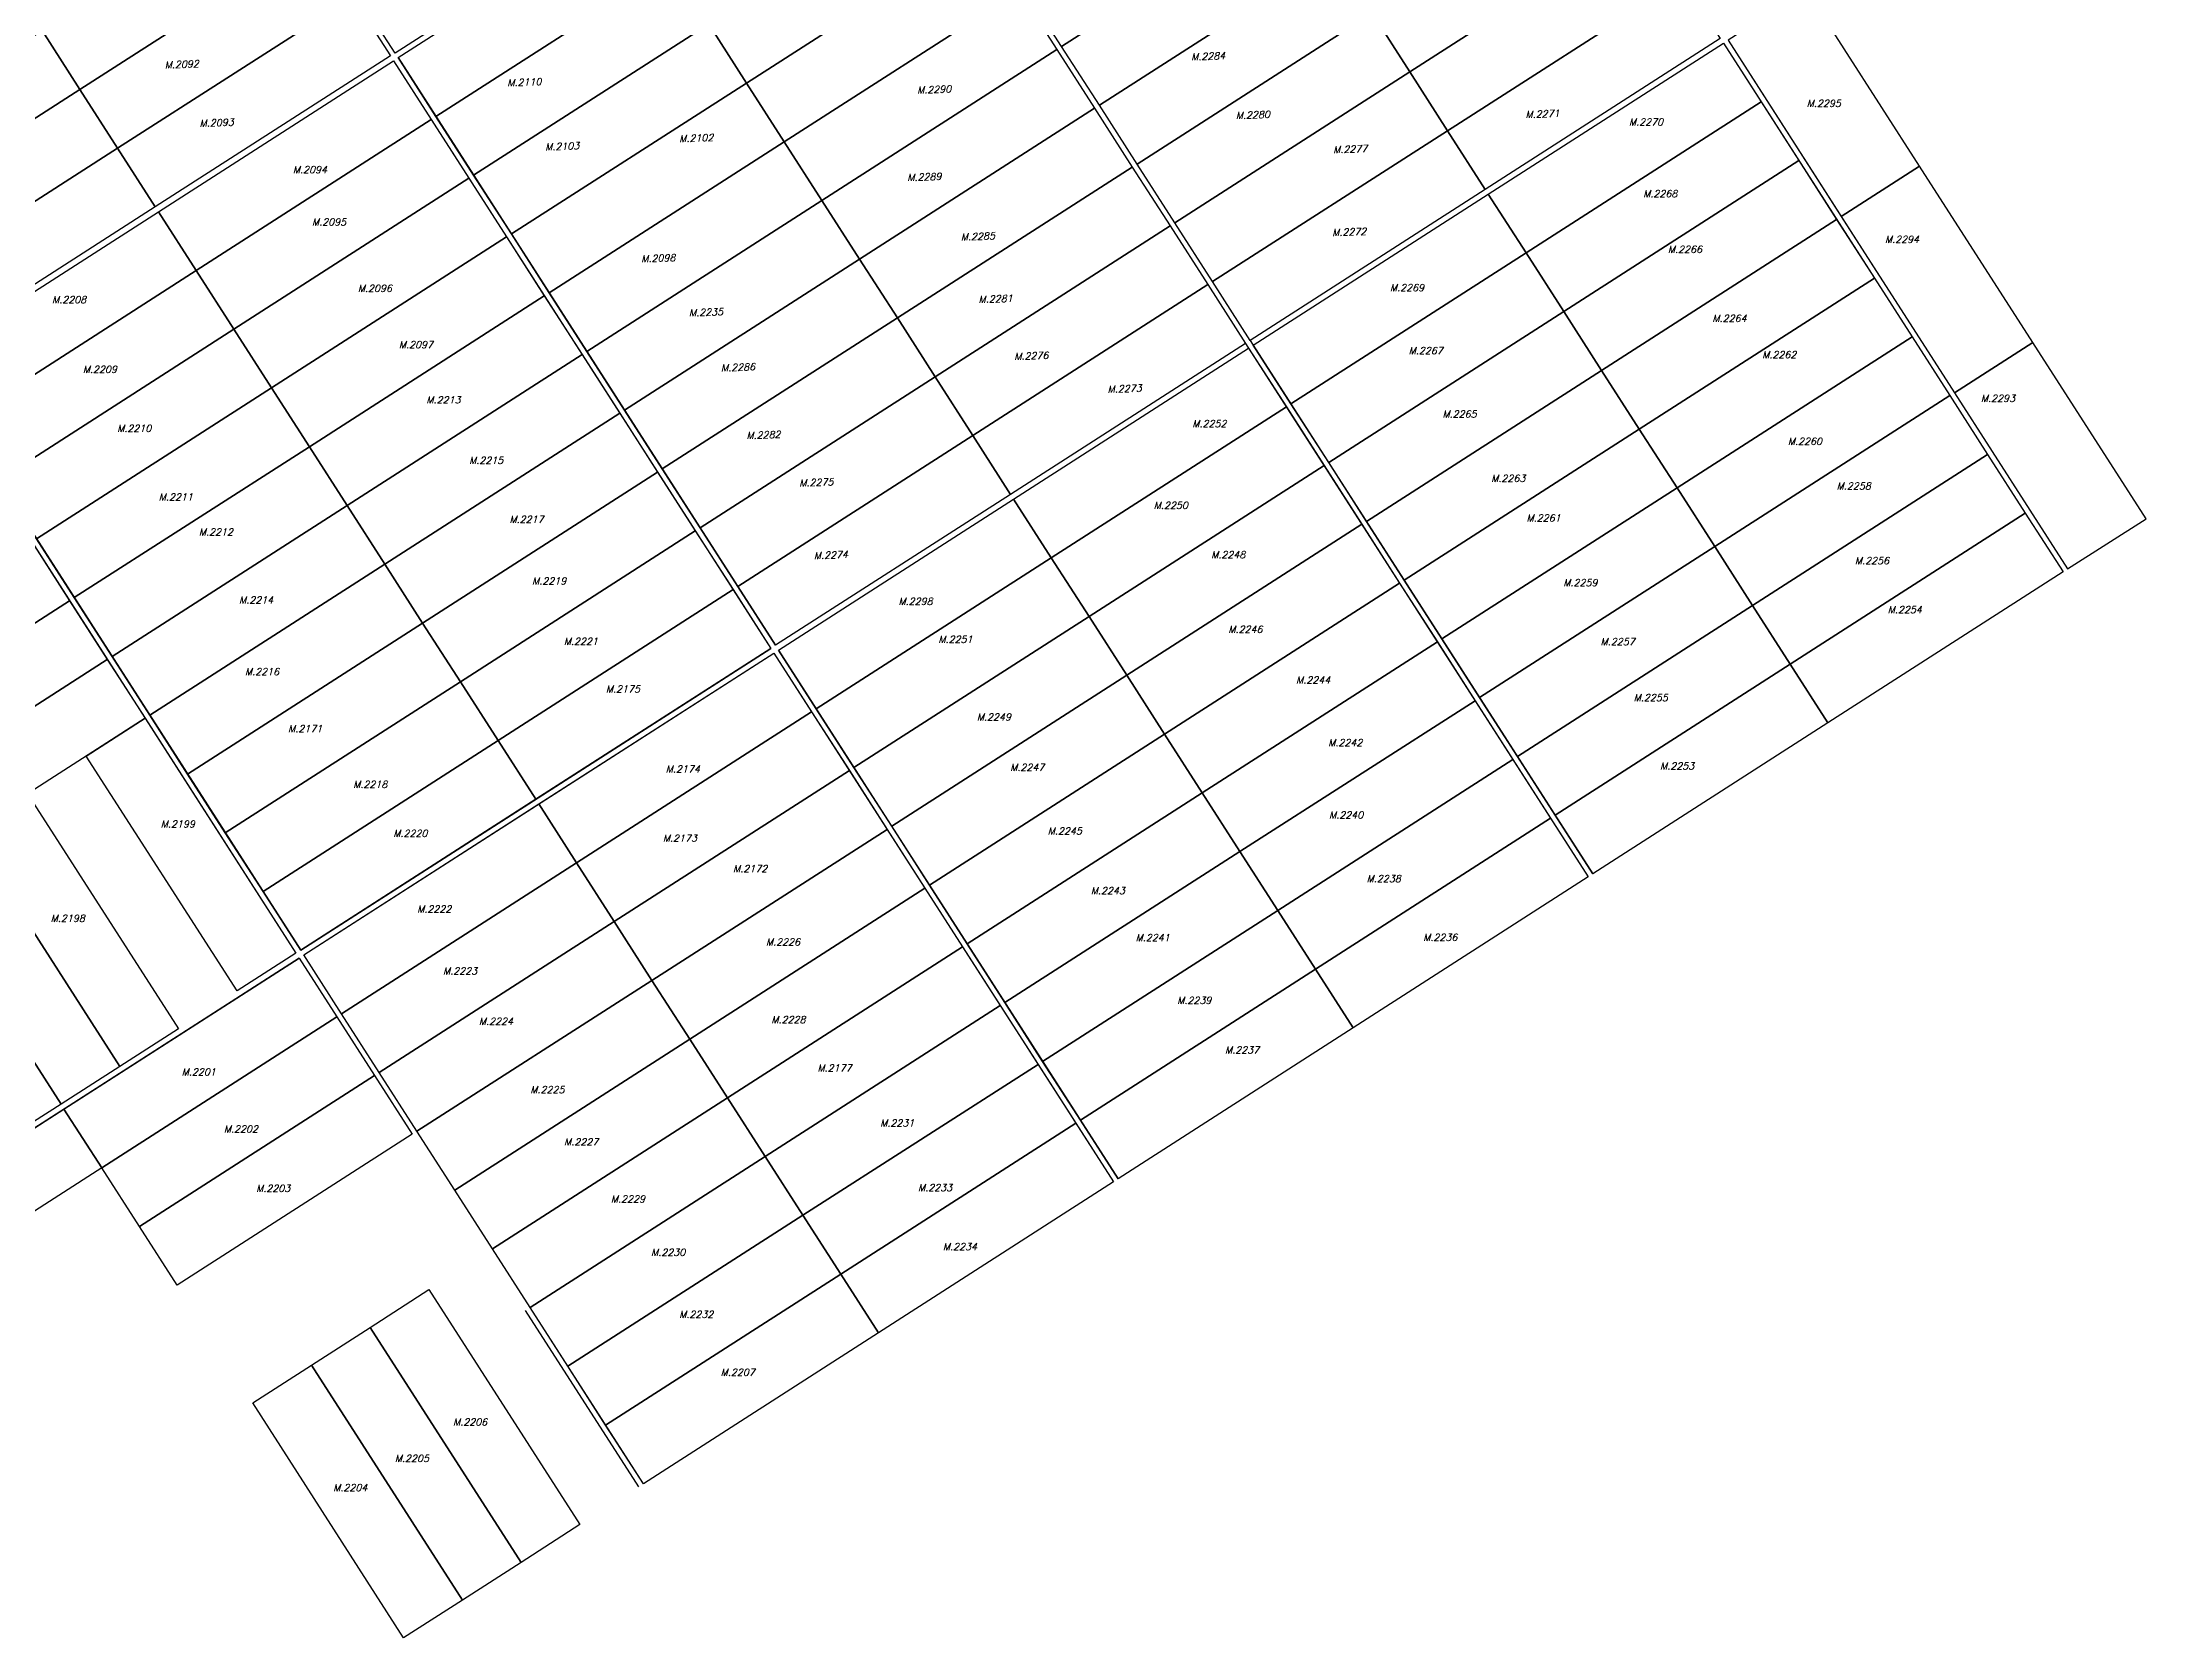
# Model space of a CAD drawing. Header units: inches. Extents: x 149302 to 153095, y 1061065 to 1064946.
# Drawn here: x 151589 to 153095, y 1061065 to 1062207 of the extents above; entities that cross this region are included whole.
import ezdxf
from ezdxf.enums import TextEntityAlignment as Align

# ---------------------------------------------------------------- set-up
doc = ezdxf.new("R2010")
doc.units = ezdxf.units.IN
doc.header["$MEASUREMENT"] = 0
for name, color, linetype in [('020100', 7, 'Continuous'), ('020400', 7, 'Continuous'), ('tn_alashak', 7, 'Continuous')]:
    doc.layers.add(name, color=color, linetype=linetype)
doc.styles.add('tekslain', font='scriptc.shx')

# ---------------------------------------------------------------- blocks, each defined once
blk = doc.blocks.new('A$C3D7239B8')
at = {"layer": '020100', "color": 0}
for p, q in [((2172.7, 1141.7), (2280.8, 973.4)), ((2176.1, 1143.9), (2284.1, 975.6)), ((1396.1, 108.1), (1315, 234.3)), ((1399.5, 110.2), (1318.4, 236.5))]:
    blk.add_line(p, q, dxfattribs=at)
for points in [[(1362.9, 1284.8), (1389.9, 1242.7), (1221.7, 1134.6), (1194.6, 1176.7)], [(1840.1, 1289.4), (1867.1, 1247.3), (1698.9, 1139.2), (1671.8, 1181.3)], [(2089.5, 1271.3), (2116.5, 1229.2), (1948.2, 1121.1), (1921.2, 1163.2)], [(1137.2, 1258.7), (1164.3, 1216.6), (996, 1108.5), (969, 1150.6)], [(1614.4, 1263.3), (1641.5, 1221.2), (1473.2, 1113.1), (1446.2, 1155.2)], [(1392.1, 1239.3), (1419.1, 1197.3), (1250.9, 1089.2), (1223.8, 1131.3)], [(1867.1, 1247.3), (1894.2, 1205.3), (1725.9, 1097.2), (1698.9, 1139.2)], [(1641.5, 1221.2), (1668.5, 1179.2), (1500.2, 1071.1), (1473.2, 1113.1)], [(2116.5, 1229.2), (2143.5, 1187.1), (1975.2, 1079), (1948.2, 1121.1)], [(1164.3, 1216.6), (1191.3, 1174.5), (1023, 1066.5), (996, 1108.5)], [(1894.2, 1205.3), (1921.2, 1163.2), (1752.9, 1055.1), (1725.9, 1097.2)], [(1419.1, 1197.3), (1446.2, 1155.2), (1277.9, 1047.1), (1250.9, 1089.2)], [(1668.5, 1179.2), (1695.5, 1137.1), (1527.2, 1029), (1500.2, 1071.1)], [(2143.5, 1187.1), (2170.5, 1145.1), (2002.2, 1037), (1975.2, 1079)], [(2232.1, 1179.8), (2176.1, 1143.9), (2257.1, 1017.6), (2313.1, 1053.6)], [(1191.3, 1174.5), (1218.3, 1132.5), (1050, 1024.4), (1023, 1066.5)], [(1921.2, 1163.2), (1948.2, 1121.1), (1779.9, 1013), (1752.9, 1055.1)], [(969, 1150.6), (996, 1108.5), (827.7, 1000.4), (800.7, 1042.5)], [(1446.2, 1155.2), (1473.2, 1113.1), (1304.9, 1005.1), (1277.9, 1047.1)], [(1695.5, 1137.1), (1722.5, 1095), (1554.2, 986.9), (1527.2, 1029)], [(2172.7, 1141.7), (2199.7, 1099.6), (2031.4, 991.5), (2004.4, 1033.6)], [(1220.5, 1129.1), (1247.5, 1087), (1079.2, 979), (1052.2, 1021)], [(1948.2, 1121.1), (1975.2, 1079), (1806.9, 971), (1779.9, 1013)], [(996, 1108.5), (1023, 1066.5), (854.7, 958.4), (827.7, 1000.4)], [(1473.2, 1113.1), (1500.2, 1071.1), (1331.9, 963), (1304.9, 1005.1)], [(2199.7, 1099.6), (2226.7, 1057.6), (2058.4, 949.5), (2031.4, 991.5)], [(1247.5, 1087), (1274.5, 1045), (1106.2, 936.9), (1079.2, 979)], [(1722.5, 1095), (1749.5, 1052.9), (1581.3, 944.9), (1554.2, 986.9)], [(1500.2, 1071.1), (1527.2, 1029), (1358.9, 920.9), (1331.9, 963)], [(1500.2, 1071.1), (1527.2, 1029), (1358.9, 920.9), (1331.9, 963)], [(1500.2, 1071.1), (1527.2, 1029), (1358.9, 920.9), (1331.9, 963)], [(1975.2, 1079), (2002.2, 1037), (1834, 928.9), (1806.9, 971)], [(1023, 1066.5), (1050, 1024.4), (881.7, 916.3), (854.7, 958.4)], [(2226.7, 1057.6), (2253.7, 1015.5), (2085.5, 907.4), (2058.4, 949.5)], [(1274.5, 1045), (1301.5, 1002.9), (1133.2, 894.8), (1106.2, 936.9)], [(1749.5, 1052.9), (1776.6, 1010.9), (1608.3, 902.8), (1581.3, 944.9)], [(2313.1, 1053.6), (2257.1, 1017.6), (2338.2, 891.4), (2394.2, 927.4)], [(1527.2, 1029), (1554.2, 986.9), (1386, 878.8), (1358.9, 920.9)], [(2004.4, 1033.6), (2031.4, 991.5), (1863.1, 883.5), (1836.1, 925.5)], [(1052.2, 1021), (1079.2, 979), (910.9, 870.9), (883.9, 912.9)], [(1776.6, 1010.9), (1803.6, 968.8), (1635.3, 860.7), (1608.3, 902.8)], [(2253.7, 1015.5), (2280.8, 973.4), (2112.5, 865.3), (2085.5, 907.4)], [(1301.5, 1002.9), (1328.5, 960.8), (1160.3, 852.7), (1133.2, 894.8)], [(1554.2, 986.9), (1581.3, 944.9), (1413, 836.8), (1386, 878.8)], [(2031.4, 991.5), (2058.4, 949.5), (1890.2, 841.4), (1863.1, 883.5)], [(1079.2, 979), (1106.2, 936.9), (937.9, 828.8), (910.9, 870.9)], [(1803.6, 968.8), (1830.6, 926.7), (1662.3, 818.6), (1635.3, 860.7)], [(2280.8, 973.4), (2307.8, 931.3), (2139.5, 823.3), (2112.5, 865.3)], [(1328.5, 960.8), (1355.6, 918.8), (1187.3, 810.7), (1160.3, 852.7)], [(2058.4, 949.5), (2085.5, 907.4), (1917.2, 799.3), (1890.2, 841.4)], [(1106.2, 936.9), (1133.2, 894.8), (965, 786.7), (937.9, 828.8)], [(1581.3, 944.9), (1608.3, 902.8), (1440, 794.7), (1413, 836.8)], [(1832.8, 923.4), (1859.8, 881.3), (1691.5, 773.2), (1664.5, 815.3)], [(2307.8, 931.3), (2334.8, 889.3), (2166.5, 781.2), (2139.5, 823.3)], [(2394.2, 927.4), (2338.2, 891.4), (2419.2, 765.2), (2475.3, 801.2)], [(1355.6, 918.8), (1382.6, 876.7), (1214.3, 768.6), (1187.3, 810.7)], [(2085.5, 907.4), (2112.5, 865.3), (1944.2, 757.2), (1917.2, 799.3)], [(2085.5, 907.4), (2112.5, 865.3), (1944.2, 757.2), (1917.2, 799.3)], [(2085.5, 907.4), (2112.5, 865.3), (1944.2, 757.2), (1917.2, 799.3)], [(1133.2, 894.8), (1160.3, 852.7), (992, 744.7), (965, 786.7)], [(1608.3, 902.8), (1635.3, 860.7), (1467, 752.6), (1440, 794.7)], [(2334.8, 889.3), (2361.8, 847.2), (2193.5, 739.1), (2166.5, 781.2)], [(1382.6, 876.7), (1409.6, 834.6), (1241.3, 726.5), (1214.3, 768.6)], [(1859.8, 881.3), (1886.8, 839.2), (1718.5, 731.1), (1691.5, 773.2)], [(1635.3, 860.7), (1662.3, 818.6), (1494, 710.6), (1467, 752.6)], [(2112.5, 865.3), (2139.5, 823.3), (1971.2, 715.2), (1944.2, 757.2)], [(1160.3, 852.7), (1187.3, 810.7), (1019, 702.6), (992, 744.7)], [(1160.3, 852.7), (1187.3, 810.7), (1019, 702.6), (992, 744.7)], [(1160.3, 852.7), (1187.3, 810.7), (1019, 702.6), (992, 744.7)], [(2361.8, 847.2), (2388.8, 805.1), (2220.6, 697), (2193.5, 739.1)], [(1409.6, 834.6), (1436.6, 792.5), (1268.4, 684.5), (1241.3, 726.5)], [(1886.8, 839.2), (1913.8, 797.2), (1745.5, 689.1), (1718.5, 731.1)], [(1664.5, 815.3), (1691.5, 773.2), (1523.2, 665.1), (1496.2, 707.2)], [(2139.5, 823.3), (2166.5, 781.2), (1998.2, 673.1), (1971.2, 715.2)], [(1187.3, 810.7), (1214.3, 768.6), (1046, 660.5), (1019, 702.6)], [(2388.8, 805.1), (2415.9, 763.1), (2247.6, 655), (2220.6, 697)], [(961.6, 784.6), (988.6, 742.5), (820.3, 634.4), (793.3, 676.5)], [(1436.6, 792.5), (1463.7, 750.5), (1295.4, 642.4), (1268.4, 684.5)], [(1913.8, 797.2), (1940.8, 755.1), (1772.6, 647), (1745.5, 689.1)], [(1214.3, 768.6), (1241.3, 726.5), (1073, 618.4), (1046, 660.5)], [(1691.5, 773.2), (1718.5, 731.1), (1550.2, 623.1), (1523.2, 665.1)], [(2166.5, 781.2), (2193.5, 739.1), (2025.3, 631), (1998.2, 673.1)], [(1940.8, 755.1), (1967.9, 713), (1799.6, 604.9), (1772.6, 647)], [(988.6, 742.5), (1015.6, 700.4), (847.4, 592.3), (820.3, 634.4)], [(1463.7, 750.5), (1490.7, 708.4), (1322.4, 600.3), (1295.4, 642.4)], [(2193.5, 739.1), (2220.6, 697), (2052.3, 589), (2025.3, 631)], [(1241.3, 726.5), (1268.4, 684.5), (1100.1, 576.4), (1073, 618.4)], [(1718.5, 731.1), (1745.5, 689.1), (1577.3, 581), (1550.2, 623.1)], [(1967.9, 713), (1994.9, 670.9), (1826.6, 562.9), (1799.6, 604.9)], [(1015.6, 700.4), (1042.7, 658.4), (874.4, 550.3), (847.4, 592.3)], [(1492.8, 705), (1519.9, 663), (1351.6, 554.9), (1324.6, 597)], [(2220.6, 697), (2247.6, 655), (2079.3, 546.9), (2052.3, 589)], [(1268.4, 684.5), (1295.4, 642.4), (1127.1, 534.3), (1100.1, 576.4)], [(1745.5, 689.1), (1772.6, 647), (1604.3, 538.9), (1577.3, 581)], [(1745.5, 689.1), (1772.6, 647), (1604.3, 538.9), (1577.3, 581)], [(1745.5, 689.1), (1772.6, 647), (1604.3, 538.9), (1577.3, 581)], [(1519.9, 663), (1546.9, 620.9), (1378.6, 512.8), (1351.6, 554.9)], [(1994.9, 670.9), (2021.9, 628.9), (1853.6, 520.8), (1826.6, 562.9)], [(1000.6, 631.3), (1042.7, 658.4), (1150.7, 490.1), (1108.7, 463.1)], [(1295.4, 642.4), (1322.4, 600.3), (1154.1, 492.2), (1127.1, 534.3)], [(1772.6, 647), (1799.6, 604.9), (1631.3, 496.9), (1604.3, 538.9)], [(1546.9, 620.9), (1573.9, 578.8), (1405.6, 470.7), (1378.6, 512.8)], [(2021.9, 628.9), (2048.9, 586.8), (1880.6, 478.7), (1853.6, 520.8)], [(916.5, 577.3), (958.5, 604.3), (1066.6, 436), (1024.5, 409)], [(1799.6, 604.9), (1826.6, 562.9), (1658.3, 454.8), (1631.3, 496.9)], [(1324.6, 597), (1351.6, 554.9), (1183.3, 446.8), (1156.3, 488.9)], [(874.4, 550.3), (916.5, 577.3), (1024.5, 409), (982.5, 382)], [(1573.9, 578.8), (1600.9, 536.8), (1432.6, 428.7), (1405.6, 470.7)], [(2048.9, 586.8), (2075.9, 544.7), (1907.7, 436.7), (1880.6, 478.7)], [(1826.6, 562.9), (1853.6, 520.8), (1685.3, 412.7), (1658.3, 454.8)], [(832.3, 523.3), (874.4, 550.3), (982.5, 382), (940.4, 355)], [(1351.6, 554.9), (1378.6, 512.8), (1210.3, 404.7), (1183.3, 446.8)], [(1600.9, 536.8), (1627.9, 494.7), (1459.7, 386.6), (1432.6, 428.7)], [(1378.6, 512.8), (1405.6, 470.7), (1237.3, 362.7), (1210.3, 404.7)], [(1853.6, 520.8), (1880.6, 478.7), (1712.4, 370.6), (1685.3, 412.7)], [(1152.9, 486.7), (1179.9, 444.6), (1011.6, 336.6), (984.6, 378.6)], [(1627.9, 494.7), (1655, 452.6), (1486.7, 344.5), (1459.7, 386.6)], [(1405.6, 470.7), (1432.6, 428.7), (1264.4, 320.6), (1237.3, 362.7)], [(1405.6, 470.7), (1432.6, 428.7), (1264.4, 320.6), (1237.3, 362.7)], [(1405.6, 470.7), (1432.6, 428.7), (1264.4, 320.6), (1237.3, 362.7)], [(1880.6, 478.7), (1907.7, 436.7), (1739.4, 328.6), (1712.4, 370.6)], [(1655, 452.6), (1682, 410.5), (1513.7, 302.5), (1486.7, 344.5)], [(1179.9, 444.6), (1206.9, 402.6), (1038.7, 294.5), (1011.6, 336.6)], [(1432.6, 428.7), (1459.7, 386.6), (1291.4, 278.5), (1264.4, 320.6)], [(1682, 410.5), (1709, 368.5), (1540.7, 260.4), (1513.7, 302.5)], [(1206.9, 402.6), (1234, 360.5), (1065.7, 252.4), (1038.7, 294.5)], [(984.6, 378.6), (1011.6, 336.6), (843.4, 228.5), (816.3, 270.5)], [(1459.7, 386.6), (1486.7, 344.5), (1318.4, 236.5), (1291.4, 278.5)], [(1709, 368.5), (1736, 326.4), (1567.7, 218.3), (1540.7, 260.4)], [(1486.7, 344.5), (1513.7, 302.5), (1345.4, 194.4), (1318.4, 236.5)], [(1513.7, 302.5), (1540.7, 260.4), (1372.4, 152.3), (1345.4, 194.4)], [(1540.7, 260.4), (1567.7, 218.3), (1399.5, 110.2), (1372.4, 152.3)], [(1203.9, 222.3), (1245.9, 249.3), (1354, 81.1), (1312, 54)], [(1161.8, 195.3), (1203.9, 222.3), (1312, 54), (1269.9, 27)], [(1119.7, 168.3), (1161.8, 195.3), (1269.9, 27), (1227.8, 0)]]:
    blk.add_lwpolyline(points, close=True, dxfattribs=at)
at = {"layer": '020400', "color": 0}
for p, q in [((1223.8, 1131.3), (1494, 710.6)), ((1220.5, 1129.1), (1490.7, 708.4)), ((1830.6, 926.7), (2075.9, 544.7)), ((1834, 928.9), (2079.3, 546.9)), ((880.5, 910.8), (1150.7, 490.1)), ((883.9, 912.9), (1154.1, 492.2)), ((1154.1, 492.2), (1490.7, 708.4)), ((1156.3, 488.9), (1492.8, 705)), ((1492.8, 705), (1736, 326.4)), ((1496.2, 707.2), (1739.4, 328.6)), ((1152.9, 486.7), (816.3, 270.5))]:
    blk.add_line(p, q, dxfattribs=at)
at = {"layer": 'tn_alashak', "color": 0, "style": 'tekslain'}
for s, p in [('M.2284', (1803.9, 1129.8)), ('M.2092', (1069, 1124)), ('M.2110', (1314.3, 1111.2)), ('M.2290', (1607.7, 1106)), ('M.2093', (1094, 1082.2)), ('M.2103', (1341.4, 1065.3)), ('M.2102', (1437.4, 1071.2)), ('M.2277', (1905.6, 1063.3)), ('M.2289', (1600.7, 1043.4)), ('M.2272', (1904.9, 1004)), ('M.2285', (1639, 1000.8)), ('M.2098', (1410.2, 985.2)), ('M.2235', (1444.4, 946.5)), ('M.2286', (1467.3, 907.1)), ('M.2273', (1744.1, 891.8)), ('M.2282', (1485.5, 858.7)), ('M.2275', (1523.4, 824.7)), ('M.2274', (1533.8, 772.7))]:
    blk.add_text(s, height=5, rotation=2.0639, dxfattribs=at).set_placement(p, align=Align.CENTER)
for s, p in [('M.2295', (2244.6, 1096)), ('M.2270', (2117.3, 1082.7)), ('M.2094', (1160.7, 1048.5)), ('M.2268', (2127.5, 1031.3)), ('M.2095', (1174.4, 1011.2)), ('M.2096', (1207.2, 963.6)), ('M.2269', (1946.2, 964.2)), ('M.2208', (988.3, 955.6)), ('M.2097', (1236.6, 923.3)), ('M.2267', (1959.6, 919.1)), ('M.2209', (1010.3, 905.7)), ('M.2213', (1256.3, 883.8)), ('M.2293', (2369.3, 884.9)), ('M.2265', (1983.8, 873.7)), ('M.2210', (1034.9, 863.5)), ('M.2215', (1286.9, 840.6)), ('M.2263', (2018.7, 827.6)), ('M.2211', (1064.7, 814.3)), ('M.2258', (2266, 822.1)), ('M.2217', (1315.8, 798.2)), ('M.2261', (2044, 799.1)), ('M.2212', (1093.4, 789.1)), ('M.2219', (1332, 754.2)), ('M.2259', (2070.3, 753)), ('M.2214', (1122.2, 740.6)), ('M.2298', (1594.3, 739.5)), ('M.2254', (2302.6, 733.5)), ('M.2246', (1830.5, 719.6)), ('M.2221', (1354.7, 710.9)), ('M.2251', (1622.9, 712.3)), ('M.2216', (1126.4, 689.3)), ('M.2175', (1384.8, 676.8)), ('M.2171', (1157.3, 648.3)), ('M.2249', (1650.4, 656.8)), ('M.2174', (1427.7, 619.6)), ('M.2247', (1674.3, 620.6)), ('M.2253', (2139.6, 621.6)), ('M.2218', (1203.9, 608.5)), ('M.2199', (1066.1, 580.2)), ('M.2220', (1232.6, 573.5)), ('M.2173', (1425.6, 570)), ('M.2245', (1701.2, 575.2)), ('M.2172', (1475.9, 548.2)), ('M.2238', (1929.5, 540.9)), ('M.2243', (1732, 532.5)), ('M.2198', (987.3, 512.7)), ('M.2222', (1249.7, 519.4)), ('M.2226', (1499.4, 495.6)), ('M.2241', (1764.1, 498.8)), ('M.2236', (1970, 499)), ('M.2223', (1268.2, 475)), ('M.2239', (1793.9, 453.9)), ('M.2224', (1293.9, 438.8)), ('M.2228', (1503.3, 440)), ('M.2237', (1828.1, 418.4)), ('M.2201', (1081.1, 402.5)), ('M.2177', (1536.3, 405.5)), ('M.2225', (1330.7, 390)), ('M.2202', (1111.3, 361.8)), ('M.2231', (1581.2, 366.1)), ('M.2227', (1354.9, 352.6)), ('M.2203', (1134.4, 319.3)), ('M.2229', (1388.4, 311.7)), ('M.2233', (1608.3, 319.7)), ('M.2230', (1417.2, 273.4)), ('M.2234', (1626.1, 277.5)), ('M.2232', (1437.3, 229)), ('M.2207', (1467, 187.5)), ('M.2206', (1275.4, 152.1)), ('M.2205', (1233.7, 126.1)), ('M.2204', (1189.6, 105.1))]:
    blk.add_text(s, height=5, dxfattribs=at).set_placement(p, align=Align.CENTER)
at = {"layer": 'tn_alashak', "color": 2, "style": 'tekslain'}
for s, p in [('M.2280', (1835.9, 1087.8)), ('M.2271', (2043.3, 1088.5)), ('M.2281', (1651.7, 956.1)), ('M.2276', (1677.3, 915.3))]:
    blk.add_text(s, height=5, rotation=2.0639, dxfattribs=at).set_placement(p, align=Align.CENTER)
for s, p in [('M.2266', (2145.2, 991.6)), ('M.2294', (2300.6, 998.7)), ('M.2264', (2177.1, 942.2)), ('M.2262', (2212.7, 916.2)), ('M.2252', (1804.7, 866.7)), ('M.2260', (2231.1, 854.1)), ('M.2250', (1777.1, 808.3)), ('M.2248', (1818.2, 773)), ('M.2256', (2279.1, 768.6)), ('M.2257', (2097, 710.7)), ('M.2244', (1879, 683.3)), ('M.2255', (2120.7, 670.5)), ('M.2242', (1902, 638.3)), ('M.2240', (1902.6, 586.5))]:
    blk.add_text(s, height=5, dxfattribs=at).set_placement(p, align=Align.CENTER)

msp = doc.modelspace()

# ---------------------------------------------------------------- block references
at = {"layer": 'tn_alashak', "color": 6}
msp.add_blockref('A$C3D7239B8', (150620.1, 1061064.8), dxfattribs=at)

doc.saveas('drawing.dxf')
